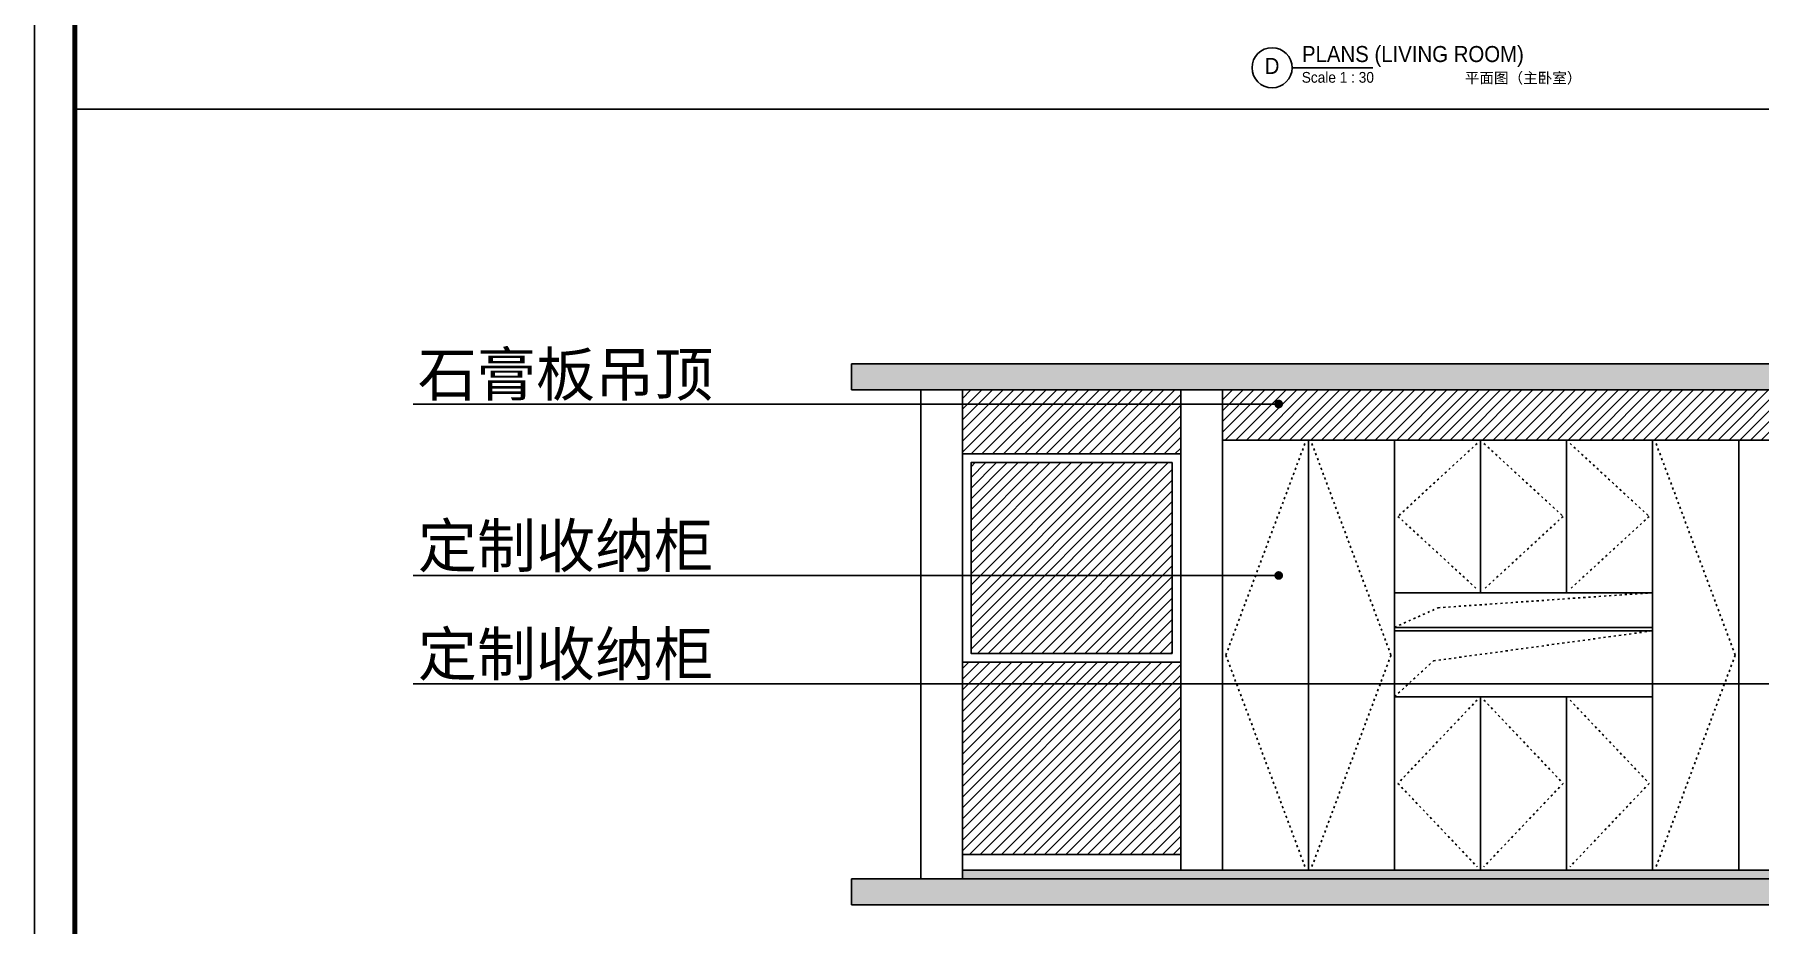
# Model space of a CAD drawing. Header units: inches. Extents: x -50945 to 250244, y -404780 to 18493.
# Drawn here: x 218460 to 228415, y -317009 to -311877 of the extents above; entities that cross this region are included whole.
import ezdxf
from ezdxf.enums import TextEntityAlignment as Align
from ezdxf.xclip import XClip

# ---------------------------------------------------------------- set-up
doc = ezdxf.new("R2010")
doc.units = ezdxf.units.IN
doc.header["$MEASUREMENT"] = 0
doc.linetypes.add('ACAD_ISO03W100', pattern=[30, 12, -18])
doc.linetypes.add('DOTE', pattern=[2.42, 2, -0.2, 0.02, -0.2])
for name, color, linetype in [('15开关布置图-YJ', 2, 'Continuous'), ('A图框', 7, 'Continuous'), ('D-ARCHI', 250, 'Continuous'), ('IBS-003-建筑窗框', 3, 'Continuous'), ('IBS-182-原建筑非承重墙', 150, 'Continuous'), ('IBS-63-原建筑窗', 63, 'Continuous'), ('IDS-040-固定高家具', 40, 'Continuous'), ('IQT-1-图框', 1, 'Continuous'), ('IRC-30-天花轮廓线', 30, 'Continuous')]:
    doc.layers.add(name, color=color, linetype=linetype)
doc.layers.add('地面铺装内线', color=251, linetype='Continuous', lineweight=5)
doc.layers.add('天棚材质标注', color=2, linetype='Continuous', lineweight=5)
doc.styles.add('HBA-DIMT', font='ARCHS.SHX', dxfattribs={"width": 0.8})
doc.styles.add('OPT', font='OPUSTN-H.SHX')
doc.styles.get("Standard").update_dxf_attribs({"font": 'Arial.ttf'})
doc.dimstyles.new('HBA_40', dxfattribs={"dimscale": 50, "dimtxt": 2.5, "dimasz": 0.1, "dimexe": 2, "dimexo": 2.5, "dimgap": 0.6, "dimtad": 1, "dimdec": 0, "dimrnd": 5, "dimzin": 0, "dimtxsty": 'HBA-DIMT', "dimblk": 'HBA_DIMENSION_TICK', "dimblk1": 'HBA_DIMENSION_TICK', "dimblk2": 'HBA_DIMENSION_TICK', "dimcen": 0.125, "dimclrd": 44, "dimclre": 44, "dimclrt": 2, "dimadec": 0, "dimazin": 0, "dimtfac": 1, "dimtdec": 0, "dimtix": 1, "dimtmove": 1, "dimatfit": 3, "dimldrblk": 'HBA_Leader_Dot', "dimfxl": 0, "dimtvp": 1, "dimtfill": 1, "dimtolj": 1, "dimtzin": 0, "dimarcsym": 0})
pattern_1 = [(45, (-239.93, -13862.606), (-30.9359217, 30.9359217), [])]

# ---------------------------------------------------------------- blocks, each defined once
blk = doc.blocks.new('thytyhy')
at = {"layer": 'D-ARCHI', "color": 251, "linetype": 'DOTE', "lineweight": 5, "ltscale": 200}
for p, q in [((283241.1, -275458.4), (262913.9, -275458.4)), ((283241.1, -276968.6), (262901.1, -276968.6)), ((283241.1, -280178.6), (262913.9, -280178.6))]:
    blk.add_line(p, q, dxfattribs=at)
at = {"layer": 'IBS-003-建筑窗框', "color": 251, "ltscale": 10}
for p, q in [((277721.1, -275338.4), (272181.1, -275338.4)), ((277491.1, -275578.4), (272421.1, -275578.4))]:
    blk.add_line(p, q, dxfattribs=at)
at = {"layer": 'IBS-63-原建筑窗'}
blk.add_line((277611.1, -275458.4), (272301.1, -275458.4), dxfattribs=at)
blk = doc.blocks.new('gegeg')
at = {"layer": 'A图框'}
blk.add_lwpolyline([(162587, -39218), (162587, -60008), (133187, -60008), (133187, -39218)], close=True, dxfattribs=at)
at = {"layer": 'A图框', "const_width": 42}
blk.add_lwpolyline([(133537, -57908), (133537, -42755)], dxfattribs=at)
blk = doc.blocks.new('TITLE')
at = {"color": 0}
blk.add_line((0, 0), (30.14, 0), dxfattribs=at)
at = {"color": 160}
blk.add_circle((-7.5, 0), 7.5, dxfattribs=at)
at = {"color": 0, "style": 'OPT', "width": 0.95}
for tag, p, height in [('TITLE', (3.68, 2.12), 6), ('SCALE', (3.6, -5.61), 4.02)]:
    blk.add_attdef(tag, p, '', height=height, dxfattribs=at)
blk.add_attdef('NO', text='', height=6, dxfattribs=at).set_placement((-7.5, 0), align=Align.MIDDLE_CENTER)
blk = doc.blocks.new('HBA_DIMENSION_TICK')
at = {"color": 0, "linetype": 'ByBlock'}
for p, q in [((-10, 0), (0, 0)), ((0, 0), (10, 0))]:
    blk.add_line(p, q, dxfattribs=at)
at = {"color": 50, "linetype": 'ByBlock'}
blk.add_solid([(-10, -7), (-7, -10), (7, 10), (10, 7)], dxfattribs=at)
blk = doc.blocks.new('HBA_Leader_Dot')
at = {"color": 0, "linetype": 'ByBlock'}
blk.add_line((-5, 0), (-10, 0), dxfattribs=at)
at = {"color": 0, "linetype": 'ByBlock', "const_width": 5}
blk.add_lwpolyline([(-2.5, 0, 1), (2.5, 0, 1)], format="xyb", close=True, dxfattribs=at)

msp = doc.modelspace()

# ---------------------------------------------------------------- hatches: boundary and pattern name
at = {"ltscale": 3}
h = msp.add_hatch(color=8, dxfattribs=at)
h.dxf.hatch_style = 1
h.paths.add_polyline_path([(231725.39, -313925.43), (231725.39, -313775.43), (223175.15, -313775.43), (223175.15, -313925.43)])
h = msp.add_hatch(color=8, dxfattribs=at)
h.dxf.hatch_style = 1
h.paths.add_polyline_path([(223175.15, -316745.43), (223175.15, -316895.43), (231725.39, -316895.43), (231725.39, -316745.43)])
h = msp.add_hatch(dxfattribs=at)
h.set_pattern_fill('AR-CONC', color=8)
h.set_pattern_definition([(50, (-351968.8, -81491.97), (182.18467, -15.939086), [19.05, -209.55]), (355, (-351968.8, -81491.97), (-35.24342, 191.056845), [15.24, -167.640584]), (100.451445, (-351953.61, -81493.3), (146.941247, 175.11775), [16.19001, -178.090245]), (46.1842, (-351968.8, -81441.17), (271.07904, -42.04233), [28.575, -314.325]), (96.63556, (-351946.2, -81444.67), (237.40413, 247.42612), [24.28502, -267.13561]), (351.18415, (-351968.8, -81441.17), (237.40413, 247.42612), [22.85997, -251.45973]), (21, (-351943.4, -81453.87), (151.61439, -102.265198), [19.05, -209.55]), (326, (-351943.4, -81453.87), (61.80203, 184.187966), [15.24, -167.64]), (71.451445, (-351930.76, -81462.4), (213.41642, 81.92277), [16.19001, -178.08994]), (37.5, (-351968.796, -81491.97), (3.088603, 84.555039), [0, -165.608, 0, -170.18, 0, -168.275]), (7.5, (-351968.8, -81491.97), (66.819663, 100.180575), [0, -97.028, 0, -161.798, 0, -64.135]), (327.5, (-352025.44, -81491.97), (135.590595, -5.728744), [0, -63.5, 0, -198.12, 0, -262.89]), (317.5, (-352050.84, -81491.97), (148.129181, 25.42649), [0, -82.55, 0, -131.572, 0, -186.69])])
h.paths.add_polyline_path([(231139.78, -316745.43), (223815.15, -316745.43), (223815.15, -316695.43), (231139.78, -316695.43)])
at = {"layer": '天棚材质标注'}
h = msp.add_hatch(dxfattribs=at)
h.set_pattern_fill('ANSI31', color=8, scale=350)
h.paths.add_polyline_path([(223815.15, -313925.43), (223815.15, -314295.43), (225075.39, -314295.43), (225075.39, -313925.43)])
h = msp.add_hatch(dxfattribs=at)
h.set_pattern_fill('ANSI31', color=8, scale=350)
h.set_pattern_definition([(45, (-164.32, -13862.606), (-30.9359217, 30.9359217), [])])
h.paths.add_polyline_path([(231085.39, -314215.43), (231085.39, -313925.43), (225315.39, -313925.43), (225315.39, -314215.43)])
h = msp.add_hatch(dxfattribs=at)
h.set_pattern_fill('ANSI31', color=8, scale=350)
h.set_pattern_definition(pattern_1)
h.paths.add_polyline_path([(225025.39, -315445.43), (225025.39, -314345.43), (223865.15, -314345.43), (223865.15, -315445.43)])
h = msp.add_hatch(dxfattribs=at)
h.set_pattern_fill('ANSI31', color=8, scale=350)
h.set_pattern_definition(pattern_1)
h.paths.add_polyline_path([(225075.39, -316605.43), (225075.39, -315495.43), (223815.15, -315495.43), (223815.15, -316605.43)])

# ---------------------------------------------------------------- linework, layer by layer
at = {"color": 6, "ltscale": 3}
for p, q in [((223175.15, -313775.43), (223175.15, -313925.43)), ((223175.15, -313775.43), (231725.39, -313775.43)), ((223175.15, -313925.43), (231725.39, -313925.43)), ((223815.15, -316605.43), (225075.39, -316605.43)), ((223175.15, -316745.43), (223175.15, -316895.43)), ((223175.15, -316745.43), (231725.39, -316745.43)), ((223815.15, -316695.43), (231085.39, -316695.43)), ((223175.15, -316895.43), (231725.39, -316895.43))]:
    msp.add_line(p, q, dxfattribs=at)
at = {"layer": 'IBS-182-原建筑非承重墙'}
for p, q in [((223575.15, -313925.43), (223575.15, -316745.43)), ((223815.15, -313925.43), (223815.15, -316745.43)), ((225075.39, -316695.43), (225075.39, -313925.43)), ((225315.39, -316695.43), (225315.39, -313925.43)), ((228295.39, -316695.43), (228295.39, -314215.43))]:
    msp.add_line(p, q, dxfattribs=at)
at = {"layer": 'IBS-63-原建筑窗'}
msp.add_line((223815.15, -315495.43), (225075.39, -315495.43), dxfattribs=at)
msp.add_lwpolyline([(225025.39, -315445.43), (223865.15, -315445.43), (223865.15, -314345.43), (225025.39, -314345.43)], close=True, dxfattribs=at)
at = {"layer": 'IDS-040-固定高家具'}
for p, q in [((225812.06, -316695.43), (225812.06, -314215.43)), ((226308.72, -316695.43), (226308.72, -314215.43)), ((226805.39, -315095.43), (226805.39, -314215.43)), ((227302.06, -315095.43), (227302.06, -314215.43)), ((227798.72, -316695.43), (227798.72, -314215.43)), ((226308.72, -315095.43), (227798.72, -315095.43)), ((226308.72, -315295.43), (227798.72, -315295.43)), ((226308.72, -315315.43), (227798.72, -315315.43)), ((226308.72, -315695.43), (227798.72, -315695.43)), ((226805.39, -316695.43), (226805.39, -315695.43)), ((227302.06, -316695.43), (227302.06, -315695.43))]:
    msp.add_line(p, q, dxfattribs=at)
at = {"layer": 'IDS-040-固定高家具', "linetype": 'ACAD_ISO03W100'}
for points in [[(225792.06, -314235.43), (225335.39, -315455.43), (225792.06, -316675.43)], [(225832.06, -314235.43), (226288.72, -315455.43), (225832.06, -316675.43)], [(226785.39, -314235.43), (226328.72, -314655.43), (226785.39, -315075.43)], [(226825.39, -314235.43), (227282.06, -314655.43), (226825.39, -315075.43)], [(227322.06, -314235.43), (227778.72, -314655.43), (227322.06, -315075.43)], [(227818.72, -314235.43), (228275.39, -315455.43), (227818.72, -316675.43)], [(226308.72, -315295.43), (226560.58, -315182.59), (227798.72, -315095.43)], [(226308.72, -315695.43), (226534.21, -315488.51), (227798.72, -315315.43)], [(226785.39, -315714.93), (226328.72, -316195.18), (226785.39, -316675.43)], [(226825.39, -315714.93), (227282.06, -316195.18), (226825.39, -316675.43)], [(227322.06, -315714.93), (227778.72, -316195.18), (227322.06, -316675.43)]]:
    msp.add_lwpolyline(points, dxfattribs=at)
at = {"layer": 'IRC-30-天花轮廓线'}
for p, q in [((218693.28, -312307.51), (237830.21, -312307.51)), ((225315.39, -314215.43), (231085.39, -314215.43)), ((223815.15, -314295.43), (225075.39, -314295.43))]:
    msp.add_line(p, q, dxfattribs=at)

# ---------------------------------------------------------------- block references
at = {"layer": 'IQT-1-图框', "color": 50}
ref = msp.add_blockref('TITLE', (225718.08, -312068.43), dxfattribs=dict(at, xscale=15.42853268598075, yscale=15.42853268598075, zscale=15.42853268598075))
ref.add_attrib('NO', 'D', dxfattribs={"layer": '0', "color": 0, "height": 92.57, "style": 'OPT', "width": 0.95}).set_placement((225602.37, -312058.03), align=Align.MIDDLE_CENTER)
ref.add_attrib('SCALE', 'Scale 1 : 30', (225773.57, -312154.91), dxfattribs={"layer": '0', "color": 0, "height": 62.0951, "style": 'OPT', "width": 0.95})
ref.add_attrib('TITLE', 'PLANS (LIVING ROOM)', (225774.82, -312035.75), dxfattribs={"layer": '0', "color": 0, "height": 92.5712, "style": 'OPT', "width": 0.95})
at = {"layer": '天棚材质标注', "color": 6}
ref = msp.add_blockref('thytyhy', (-51763.23, -588712.29), dxfattribs=dict(at, rotation=89.99999999999999))
XClip(ref).set_block_clipping_path([(276904.7874586927, -283764.3061409554), (279962.1796524448, -274923.7453339266)])

# ---------------------------------------------------------------- texts
at = {"layer": '15开关布置图-YJ', "color": 241}
for s, p in [('石膏板吊顶', (220672.35, -313961.08)), ('定制收纳柜', (220672.35, -314949.84)), ('定制收纳柜', (220672.35, -315574.32))]:
    msp.add_text(s, height=250, dxfattribs=at).set_placement(p)
at = {"layer": 'IQT-1-图框', "color": 40, "insert": (226714.31, -312096.46), "char_height": 61.7141, "width": 1867.3737, "attachment_point": 1}
msp.add_mtext('{\\fArial Unicode MS|b0|i0|c134|p0;平面图（主卧室）}', dxfattribs=at)

# ---------------------------------------------------------------- leaders
at = {"layer": '地面铺装内线', "color": 6}
for points in [[(225640.43, -314007.49), (220646, -314007.49)], [(225640.43, -314996.25), (220646, -314996.25)], [(229305.39, -315620.73), (220646, -315620.73)]]:
    msp.add_leader(points, dimstyle='HBA_40', override={"dimtad": 0}, dxfattribs=at)

# ---------------------------------------------------------------- next in the draw order: block references
at = {"layer": '15开关布置图-YJ', "color": 2, "xscale": 0.6667920000009098, "yscale": 0.6667920000009098, "zscale": 0.6667920000009098}
msp.add_blockref('gegeg', (129651.68, -280112.76), dxfattribs=at)

doc.saveas('drawing.dxf')
